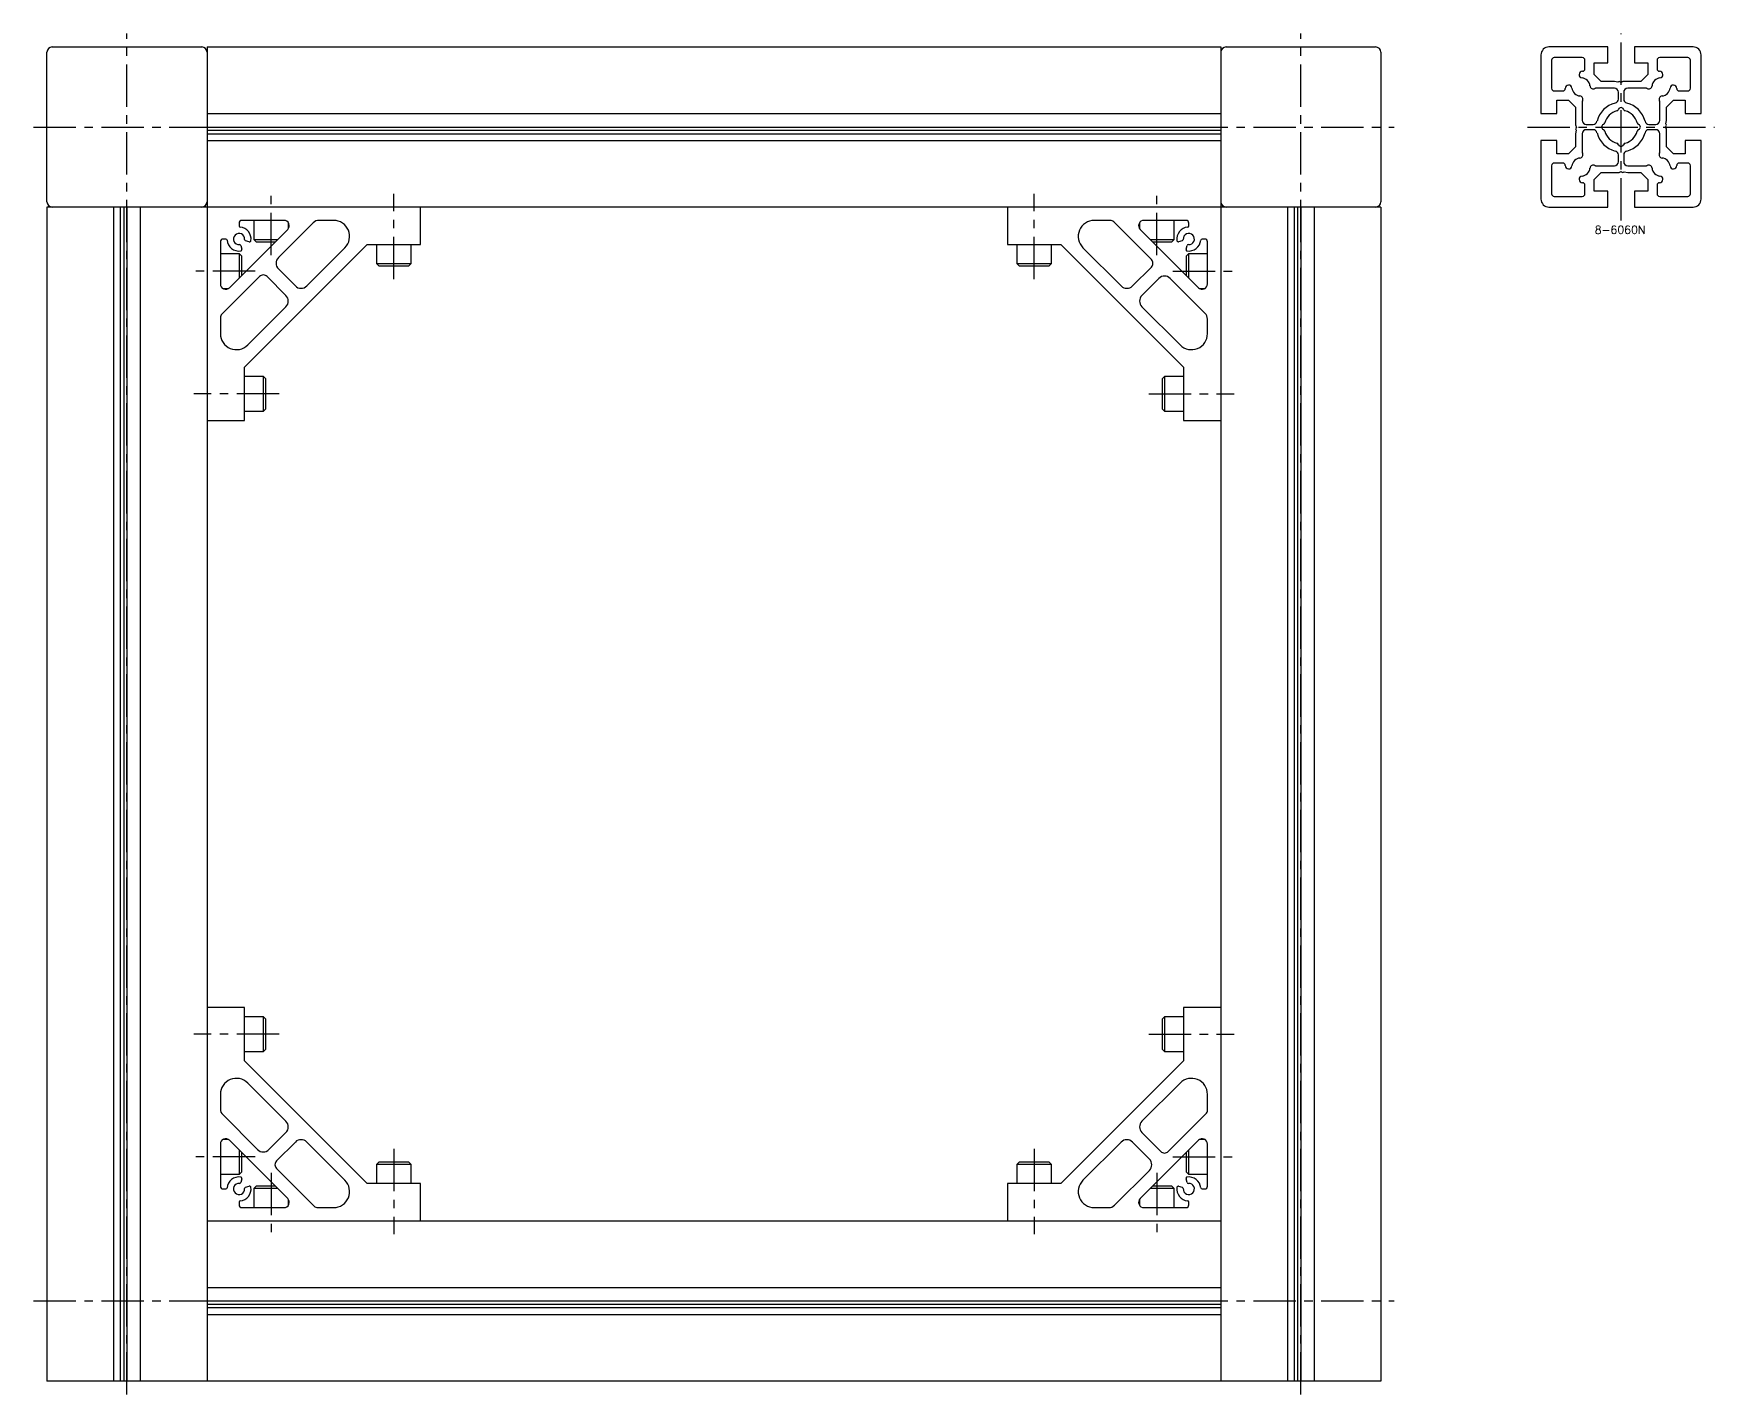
# Model space of a CAD drawing. Extents: x -8 to 1691, y -8 to 1075.
# Drawn here: x 1061 to 1691, y 5 to 515 of the extents above; entities that cross this region are included whole.
import ezdxf

# ---------------------------------------------------------------- set-up
doc = ezdxf.new("R2010")
doc.units = 0
doc.header["$LTSCALE"] = 0.5
doc.linetypes.add('CENTER', pattern=[50.8, 31.75, -6.35, 6.35, -6.35])
for name, color, linetype in [('MSM_CENTER', 1, 'CENTER'), ('MSM_CONTINUOUS', 7, 'CONTINUOUS'), ('MSM_PART_NUMBER', 7, 'CONTINUOUS')]:
    doc.layers.add(name, color=color, linetype=linetype)
doc.styles.get("Standard").update_dxf_attribs({"font": 'txt.shx', "height": 3, "bigfont": 'bigfont.shx'})

# ---------------------------------------------------------------- blocks, each defined once
blk = doc.blocks.new('*U10')
at = {"layer": 'MSM_PART_NUMBER'}
blk.add_text('8-6060N', height=3, dxfattribs=at).set_placement((1646.13, 439.97))

msp = doc.modelspace()

# ---------------------------------------------------------------- linework, layer by layer
at = {"layer": 'MSM_CENTER'}
for p, q in [((1096, 5), (1096, 515)), ((1536, 5), (1536, 515)), ((1656, 445), (1656, 515)), ((1061, 480), (1571, 480)), ((1621, 480), (1691, 480)), ((1150, 432), (1150, 455)), ((1196, 423), (1196, 455)), ((1436, 423), (1436, 455)), ((1482, 432), (1482, 455)), ((1144, 426), (1121, 426)), ((1488, 426), (1511, 426)), ((1153, 380), (1121, 380)), ((1479, 380), (1511, 380)), ((1153, 140), (1121, 140)), ((1479, 140), (1511, 140)), ((1196, 97), (1196, 65)), ((1436, 97), (1436, 65)), ((1144, 94), (1121, 94)), ((1488, 94), (1511, 94)), ((1150, 88), (1150, 65)), ((1482, 88), (1482, 65)), ((1061, 40), (1571, 40))]:
    msp.add_line(p, q, dxfattribs=at)
at = {"layer": 'MSM_CONTINUOUS'}
for p, q in [((1066, 452), (1066, 508)), ((1068, 510), (1124, 510)), ((1126, 510), (1126, 10)), ((1126, 510), (1506, 510)), ((1506, 510), (1506, 10)), ((1508, 510), (1564, 510)), ((1566, 508), (1566, 452)), ((1626, 507), (1626, 485)), ((1651, 510), (1629, 510)), ((1630, 505), (1630, 494.5)), ((1641.5, 506), (1631, 506)), ((1642.5, 501.87), (1642.5, 505)), ((1651, 504), (1651, 510)), ((1683, 510), (1661, 510)), ((1661, 510), (1661, 504)), ((1669.5, 505), (1669.5, 501.87)), ((1681, 506), (1670.5, 506)), ((1682, 494.5), (1682, 505)), ((1686, 485), (1686, 507)), ((1646, 499.62), (1646, 504)), ((1646, 504), (1651, 504)), ((1648.62, 497), (1646, 499.62)), ((1661, 504), (1666, 504)), ((1666, 499.62), (1663.38, 497)), ((1666, 504), (1666, 499.62)), ((1631, 493.5), (1634.13, 493.5)), ((1653.5, 494.5), (1646.45, 494.5)), ((1653.5, 497), (1648.62, 497)), ((1654.78, 496.75), (1653.5, 497)), ((1655.1, 496.93), (1654.78, 496.75)), ((1655, 490.46), (1655, 493)), ((1656, 496.7), (1655.6, 496.93)), ((1656.4, 496.93), (1656, 496.7)), ((1663.38, 497), (1656.65, 497)), ((1657, 493), (1657, 490.46)), ((1665.55, 494.5), (1658.5, 494.5)), ((1677.87, 493.5), (1681, 493.5)), ((1632, 485), (1632, 490)), ((1632, 490), (1636.38, 490)), ((1636.38, 490), (1639, 487.38)), ((1639, 487.38), (1639, 480.65)), ((1641.5, 489.55), (1641.5, 482.5)), ((1670.5, 482.5), (1670.5, 489.55)), ((1673, 487.38), (1675.62, 490)), ((1673, 482.5), (1673, 487.38)), ((1675.62, 490), (1680, 490)), ((1680, 490), (1680, 485)), ((1126, 485), (1506, 485)), ((1126, 480), (1506, 480)), ((1626, 485), (1632, 485)), ((1639.07, 480.4), (1639.3, 480)), ((1639.3, 480), (1639.07, 479.6)), ((1639.07, 479.1), (1639.25, 478.78)), ((1643, 481), (1645.54, 481)), ((1645.54, 479), (1643, 479)), ((1666.46, 481), (1669, 481)), ((1669, 479), (1666.46, 479)), ((1672.7, 480), (1672.93, 480.4)), ((1672.93, 479.6), (1672.7, 480)), ((1672.75, 481.22), (1673, 482.5)), ((1672.93, 480.9), (1672.75, 481.22)), ((1673, 472.62), (1673, 479.35)), ((1680, 485), (1686, 485)), ((1126, 478.78), (1506, 478.78)), ((1126, 477.5), (1506, 477.5)), ((1126, 475), (1506, 475)), ((1632, 475), (1626, 475)), ((1626, 475), (1626, 453)), ((1632, 470), (1632, 475)), ((1639, 472.62), (1636.38, 470)), ((1639.25, 478.78), (1639, 477.5)), ((1639, 477.5), (1639, 472.62)), ((1641.5, 477.5), (1641.5, 470.45)), ((1670.5, 470.45), (1670.5, 477.5)), ((1675.62, 470), (1673, 472.62)), ((1686, 475), (1680, 475)), ((1680, 475), (1680, 470)), ((1686, 453), (1686, 475)), ((1634.13, 466.5), (1631, 466.5)), ((1636.38, 470), (1632, 470)), ((1655, 467), (1655, 469.54)), ((1657, 469.54), (1657, 467)), ((1680, 470), (1675.62, 470)), ((1681, 466.5), (1677.87, 466.5)), ((1630, 465.5), (1630, 455)), ((1646, 460.38), (1648.62, 463)), ((1646, 456), (1646, 460.38)), ((1646.45, 465.5), (1653.5, 465.5)), ((1648.62, 463), (1655.35, 463)), ((1655.6, 463.07), (1656, 463.3)), ((1656, 463.3), (1656.4, 463.07)), ((1656.9, 463.07), (1657.22, 463.25)), ((1657.22, 463.25), (1658.5, 463)), ((1658.5, 465.5), (1665.55, 465.5)), ((1658.5, 463), (1663.38, 463)), ((1663.38, 463), (1666, 460.38)), ((1666, 460.38), (1666, 456)), ((1682, 455), (1682, 465.5)), ((1631, 454), (1641.5, 454)), ((1642.5, 455), (1642.5, 458.13)), ((1651, 456), (1646, 456)), ((1651, 450), (1651, 456)), ((1666, 456), (1661, 456)), ((1661, 456), (1661, 450)), ((1669.5, 458.13), (1669.5, 455)), ((1670.5, 454), (1681, 454)), ((1566, 450), (1066, 450)), ((1066, 450), (1066, 10)), ((1091, 450), (1091, 10)), ((1093.5, 450), (1093.5, 10)), ((1094.78, 450), (1094.78, 10)), ((1096, 450), (1096, 10)), ((1101, 450), (1101, 10)), ((1206, 436), (1206, 450)), ((1426, 450), (1426, 436)), ((1531, 450), (1531, 10)), ((1533.5, 450), (1533.5, 10)), ((1534.78, 450), (1534.78, 10)), ((1536, 450), (1536, 10)), ((1541, 450), (1541, 10)), ((1566, 450), (1566, 10)), ((1629, 450), (1651, 450)), ((1661, 450), (1683, 450)), ((1134.41, 419.76), (1156.24, 441.59)), ((1138, 444), (1138, 442.97)), ((1154.82, 445), (1139, 445)), ((1143.5, 445), (1143.5, 437.87)), ((1165.84, 444.12), (1152.75, 431.03)), ((1156.5, 441.91), (1156.5, 444.09)), ((1173.45, 445), (1167.96, 445)), ((1464.45, 445), (1458.55, 445)), ((1479.96, 430.32), (1465.86, 444.41)), ((1475.5, 444.09), (1475.5, 441.91)), ((1475.76, 441.59), (1497.59, 419.76)), ((1493, 445), (1477.18, 445)), ((1488.5, 437.87), (1488.5, 445)), ((1494, 442.97), (1494, 444)), ((1131, 437), (1131, 421.18)), ((1133.03, 438), (1132, 438)), ((1138.66, 435.54), (1139.03, 434.17)), ((1140, 389.99), (1186.01, 436)), ((1141.83, 436.97), (1140.46, 437.34)), ((1143.5, 437.87), (1144.37, 437)), ((1143.5, 437.87), (1152.52, 437.87)), ((1144.37, 437), (1151.65, 437)), ((1163.36, 420.42), (1177.69, 434.76)), ((1186.01, 436), (1206, 436)), ((1189.5, 436), (1189.5, 428.87)), ((1202.5, 428.87), (1202.5, 436)), ((1426, 436), (1445.99, 436)), ((1429.5, 436), (1429.5, 428.87)), ((1442.5, 428.87), (1442.5, 436)), ((1445.99, 436), (1492, 389.99)), ((1454.31, 434.76), (1468.64, 420.42)), ((1479.48, 437.87), (1488.5, 437.87)), ((1480.35, 437), (1487.63, 437)), ((1487.63, 437), (1488.5, 437.87)), ((1491.54, 437.34), (1490.17, 436.97)), ((1492.97, 434.17), (1493.34, 435.54)), ((1500, 438), (1498.97, 438)), ((1501, 421.18), (1501, 437)), ((1138.13, 432.5), (1131, 432.5)), ((1139, 431.63), (1138.13, 432.5)), ((1138.13, 423.48), (1138.13, 432.5)), ((1139, 424.35), (1139, 431.63)), ((1189.5, 428.87), (1190.37, 428)), ((1189.5, 428.87), (1202.5, 428.87)), ((1201.63, 428), (1202.5, 428.87)), ((1429.5, 428.87), (1430.37, 428)), ((1429.5, 428.87), (1442.5, 428.87)), ((1441.63, 428), (1442.5, 428.87)), ((1493.87, 432.5), (1493, 431.63)), ((1493, 431.63), (1493, 424.35)), ((1501, 432.5), (1493.87, 432.5)), ((1493.87, 432.5), (1493.87, 423.48)), ((1145.68, 423.96), (1131.59, 409.86)), ((1155.58, 416.89), (1148.51, 423.96)), ((1152.75, 426.79), (1159.11, 420.42)), ((1190.37, 428), (1201.63, 428)), ((1430.37, 428), (1441.63, 428)), ((1472.89, 420.42), (1479.96, 427.49)), ((1482.79, 423.25), (1476.42, 416.89)), ((1500.12, 410.16), (1487.03, 423.25)), ((1131.91, 419.5), (1134.09, 419.5)), ((1497.91, 419.5), (1500.09, 419.5)), ((1141.24, 398.31), (1155.58, 412.64)), ((1476.42, 412.64), (1490.76, 398.31)), ((1131, 408.45), (1131, 402.55)), ((1501, 402.55), (1501, 408.04)), ((1140, 370), (1140, 389.99)), ((1147.13, 386.5), (1140, 386.5)), ((1148, 385.63), (1147.13, 386.5)), ((1147.13, 373.5), (1147.13, 386.5)), ((1148, 374.37), (1148, 385.63)), ((1484.87, 386.5), (1484, 385.63)), ((1484, 385.63), (1484, 374.37)), ((1492, 386.5), (1484.87, 386.5)), ((1484.87, 386.5), (1484.87, 373.5)), ((1492, 389.99), (1492, 370)), ((1140, 373.5), (1147.13, 373.5)), ((1147.13, 373.5), (1148, 374.37)), ((1484, 374.37), (1484.87, 373.5)), ((1484.87, 373.5), (1492, 373.5)), ((1126, 370), (1140, 370)), ((1492, 370), (1506, 370)), ((1140, 150), (1126, 150)), ((1140, 130.01), (1140, 150)), ((1147.13, 146.5), (1140, 146.5)), ((1148, 145.63), (1147.13, 146.5)), ((1147.13, 133.5), (1147.13, 146.5)), ((1148, 134.37), (1148, 145.63)), ((1484.87, 146.5), (1484, 145.63)), ((1484, 145.63), (1484, 134.37)), ((1492, 146.5), (1484.87, 146.5)), ((1484.87, 146.5), (1484.87, 133.5)), ((1506, 150), (1492, 150)), ((1492, 150), (1492, 130.01)), ((1140, 133.5), (1147.13, 133.5)), ((1147.13, 133.5), (1148, 134.37)), ((1484, 134.37), (1484.87, 133.5)), ((1484.87, 133.5), (1492, 133.5)), ((1186.01, 84), (1140, 130.01)), ((1492, 130.01), (1445.99, 84)), ((1155.58, 107.36), (1141.24, 121.69)), ((1490.76, 121.69), (1476.42, 107.36)), ((1131, 117.45), (1131, 111.96)), ((1501, 111.55), (1501, 117.45)), ((1131.88, 109.84), (1144.97, 96.75)), ((1486.32, 96.04), (1500.41, 110.14)), ((1149.21, 96.75), (1155.58, 103.11)), ((1476.42, 103.11), (1483.49, 96.04)), ((1131, 98.82), (1131, 83)), ((1134.09, 100.5), (1131.91, 100.5)), ((1156.24, 78.41), (1134.41, 100.24)), ((1138.13, 87.5), (1138.13, 96.52)), ((1139, 88.37), (1139, 95.65)), ((1159.11, 99.58), (1152.04, 92.51)), ((1177.69, 85.24), (1163.36, 99.58)), ((1468.64, 99.58), (1454.31, 85.24)), ((1479.25, 93.21), (1472.89, 99.58)), ((1497.59, 100.24), (1475.76, 78.41)), ((1493, 95.65), (1493, 88.37)), ((1493.87, 96.52), (1493.87, 87.5)), ((1500.09, 100.5), (1497.91, 100.5)), ((1501, 83), (1501, 98.82)), ((1138.13, 87.5), (1139, 88.37)), ((1152.04, 89.68), (1166.14, 75.59)), ((1190.37, 92), (1189.5, 91.13)), ((1189.5, 91.13), (1189.5, 84)), ((1202.5, 91.13), (1189.5, 91.13)), ((1201.63, 92), (1190.37, 92)), ((1202.5, 91.13), (1201.63, 92)), ((1202.5, 84), (1202.5, 91.13)), ((1430.37, 92), (1429.5, 91.13)), ((1429.5, 91.13), (1429.5, 84)), ((1442.5, 91.13), (1429.5, 91.13)), ((1441.63, 92), (1430.37, 92)), ((1442.5, 91.13), (1441.63, 92)), ((1442.5, 84), (1442.5, 91.13)), ((1466.16, 75.88), (1479.25, 88.97)), ((1493, 88.37), (1493.87, 87.5)), ((1131, 87.5), (1138.13, 87.5)), ((1132, 82), (1133.03, 82)), ((1139.03, 85.83), (1138.66, 84.46)), ((1140.46, 82.66), (1141.83, 83.03)), ((1144.37, 83), (1143.5, 82.13)), ((1143.5, 82.13), (1143.5, 75)), ((1152.52, 82.13), (1143.5, 82.13)), ((1151.65, 83), (1144.37, 83)), ((1206, 84), (1186.01, 84)), ((1206, 70), (1206, 84)), ((1426, 84), (1426, 70)), ((1445.99, 84), (1426, 84)), ((1488.5, 82.13), (1479.48, 82.13)), ((1487.63, 83), (1480.35, 83)), ((1488.5, 82.13), (1487.63, 83)), ((1488.5, 75), (1488.5, 82.13)), ((1490.17, 83.03), (1491.54, 82.66)), ((1493.34, 84.46), (1492.97, 85.83)), ((1493.87, 87.5), (1501, 87.5)), ((1498.97, 82), (1500, 82)), ((1138, 77.03), (1138, 76)), ((1156.5, 75.91), (1156.5, 78.09)), ((1475.5, 78.09), (1475.5, 75.91)), ((1494, 76), (1494, 77.03)), ((1126, 70), (1506, 70)), ((1139, 75), (1154.82, 75)), ((1167.55, 75), (1173.45, 75)), ((1458.55, 75), (1464.04, 75)), ((1477.18, 75), (1493, 75)), ((1126, 45), (1506, 45)), ((1126, 40), (1506, 40)), ((1126, 38.78), (1506, 38.78)), ((1126, 37.5), (1506, 37.5)), ((1126, 35), (1506, 35)), ((1566, 10), (1066, 10))]:
    msp.add_line(p, q, dxfattribs=at)
for centre, radius, start, end in [((1068, 508), 2, 90, 180), ((1124, 508), 2, 0, 90), ((1508, 508), 2, 90, 180), ((1564, 508), 2, 0, 90), ((1629, 507), 3, 90, 180), ((1631, 505), 1, 90, 180), ((1641.5, 505), 1, 0, 90), ((1670.5, 505), 1, 90, 180), ((1681, 505), 1, 0, 90), ((1683, 507), 3, 0, 90), ((1641.54, 499.62), 1.25, 91.01865, 263.34748), ((1641, 495), 3.4, 6.65252, 83.34748), ((1641.5, 501.87), 1, 271.01865, 0), ((1671, 495), 3.4, 96.65252, 173.34748), ((1670.5, 501.87), 1, 180, 268.98135), ((1670.46, 499.62), 1.25, 276.65252, 88.98135), ((1631, 494.5), 1, 180, 270), ((1634.13, 494.5), 1, 270, 358.98135), ((1636.38, 494.46), 1.25, 6.65252, 178.98135), ((1641, 495), 3.4, 186.65252, 263.34748), ((1640.46, 490.38), 1.25, 331.64236, 83.34748), ((1645.62, 495.54), 1.25, 186.65252, 298.35764), ((1646.45, 494), 0.5, 90, 118.35764), ((1653.5, 493), 1.5, 0, 90), ((1655.35, 496.5), 0.5, 60, 120), ((1656.65, 496.5), 0.5, 90, 120), ((1658.5, 493), 1.5, 90, 180), ((1665.55, 494), 0.5, 61.64237, 90), ((1666.38, 495.54), 1.25, 241.64236, 353.34748), ((1671.54, 490.38), 1.25, 96.65252, 208.35763), ((1671, 495), 3.4, 276.65252, 353.34748), ((1675.62, 494.46), 1.25, 1.01865, 173.34749), ((1677.87, 494.5), 1, 181.01865, 270), ((1681, 494.5), 1, 270, 0), ((1642, 489.55), 0.5, 151.64237, 180), ((1656, 480), 9.25, 103.44773, 166.55227), ((1656, 480), 6.25, 104.5844, 165.4156), ((1653.5, 490.46), 1.5, 283.44773, 0), ((1654.19, 486.97), 0.95, 284.5844, 338.39503), ((1656, 486.25), 1, 21.60497, 158.39503), ((1657.81, 486.97), 0.95, 201.60497, 255.4156), ((1658.5, 490.46), 1.5, 180, 256.55227), ((1656, 480), 6.25, 14.5844, 75.4156), ((1656, 480), 9.25, 13.44773, 76.55227), ((1670, 489.55), 0.5, 0, 28.35764), ((1639.5, 480.65), 0.5, 180, 210), ((1639.5, 479.35), 0.5, 150, 210), ((1643, 482.5), 1.5, 180, 270), ((1643, 477.5), 1.5, 90, 180), ((1645.54, 482.5), 1.5, 270, 346.55227), ((1645.54, 477.5), 1.5, 13.44773, 90), ((1649.75, 480), 1, 111.60497, 248.39503), ((1649.03, 481.81), 0.95, 291.60497, 345.4156), ((1649.03, 478.19), 0.95, 14.5844, 68.39503), ((1662.97, 481.81), 0.95, 194.5844, 248.39503), ((1662.97, 478.19), 0.95, 111.60497, 165.4156), ((1662.25, 480), 1, 291.60497, 68.39503), ((1666.46, 482.5), 1.5, 193.44773, 270), ((1666.46, 477.5), 1.5, 90, 166.55227), ((1669, 482.5), 1.5, 270, 0), ((1669, 477.5), 1.5, 0, 90), ((1672.5, 480.65), 0.5, 330, 30), ((1672.5, 479.35), 0.5, 0, 30), ((1656, 480), 9.25, 193.44773, 256.55227), ((1656, 480), 6.25, 194.5844, 255.4156), ((1654.19, 473.03), 0.95, 21.60497, 75.4156), ((1656, 473.75), 1, 201.60497, 338.39503), ((1657.81, 473.03), 0.95, 104.5844, 158.39503), ((1656, 480), 6.25, 284.5844, 345.4156), ((1656, 480), 9.25, 283.44773, 346.55227), ((1631, 465.5), 1, 90, 180), ((1634.13, 465.5), 1, 1.01865, 90), ((1641, 465), 3.4, 96.65252, 173.34748), ((1640.46, 469.62), 1.25, 276.65252, 28.35764), ((1642, 470.45), 0.5, 180, 208.35763), ((1653.5, 467), 1.5, 270, 0), ((1653.5, 469.54), 1.5, 0, 76.55227), ((1658.5, 469.54), 1.5, 103.44773, 180), ((1658.5, 467), 1.5, 180, 270), ((1671.54, 469.62), 1.25, 151.64236, 263.34748), ((1670, 470.45), 0.5, 331.64237, 0), ((1671, 465), 3.4, 6.65252, 83.34748), ((1677.87, 465.5), 1, 90, 178.98135), ((1681, 465.5), 1, 0, 90), ((1636.38, 465.54), 1.25, 181.01865, 353.34749), ((1641.54, 460.38), 1.25, 96.65252, 268.98135), ((1641, 465), 3.4, 276.65252, 353.34748), ((1645.62, 464.46), 1.25, 61.64236, 173.34748), ((1646.45, 466), 0.5, 241.64237, 270), ((1655.35, 463.5), 0.5, 270, 300), ((1656.65, 463.5), 0.5, 240, 300), ((1665.55, 466), 0.5, 270, 298.35764), ((1666.38, 464.46), 1.25, 6.65252, 118.35763), ((1671, 465), 3.4, 186.65252, 263.34748), ((1670.46, 460.38), 1.25, 271.01865, 83.34749), ((1675.62, 465.54), 1.25, 186.65252, 358.98135), ((1631, 455), 1, 180, 270), ((1641.5, 455), 1, 270, 0), ((1641.5, 458.13), 1, 0, 88.98135), ((1670.5, 458.13), 1, 91.01865, 180), ((1670.5, 455), 1, 180, 270), ((1681, 455), 1, 270, 0), ((1068, 452), 2, 180, 270), ((1124, 452), 2, 270, 0), ((1508, 452), 2, 180, 270), ((1564, 452), 2, 270, 0), ((1629, 453), 3, 180, 270), ((1683, 453), 3, 270, 0), ((1139, 444), 1, 90, 180), ((1138.5, 442.97), 0.5, 180, 264.2608), ((1138, 438), 4.5, 352.18101, 84.26083), ((1154.82, 443), 2, 315, 90), ((1167.96, 442), 3, 90, 135), ((1173.45, 439), 6, 315, 90), ((1458.55, 439), 6, 90, 225), ((1464.45, 443), 2, 45, 90), ((1477.18, 443), 2, 90, 225), ((1494, 438), 4.5, 95.73917, 187.8202), ((1493, 444), 1, 0, 90), ((1493.5, 442.97), 0.5, 275.73917, 0), ((1132, 437), 1, 90, 180), ((1133.03, 437.5), 0.5, 5.73917, 90), ((1138, 438), 4.5, 185.73917, 277.8202), ((1138, 438), 2.1, 356.08695, 273.91305), ((1138.18, 435.41), 0.5, 15.00168, 93.91305), ((1140.59, 437.82), 0.5, 176.08693, 255.00168), ((1141.96, 437.46), 0.5, 255.00168, 352.18101), ((1490.04, 437.46), 0.5, 187.82023, 285.00168), ((1491.41, 437.82), 0.5, 285.00168, 3.91305), ((1494, 438), 2.1, 266.08695, 183.91305), ((1493.82, 435.41), 0.5, 86.08693, 165.00168), ((1494, 438), 4.5, 262.18101, 354.26083), ((1498.97, 437.5), 0.5, 90, 174.2608), ((1500, 437), 1, 0, 90), ((1138.54, 434.04), 0.5, 277.82023, 15.00168), ((1154.87, 428.91), 3, 135, 224.99972), ((1478.54, 428.91), 2, 314.99972, 45), ((1493.46, 434.04), 0.5, 165.00168, 262.18101), ((1147.09, 422.54), 2, 44.99972, 135), ((1484.91, 421.13), 3, 45, 134.99972), ((1133, 421.18), 2, 180, 315), ((1153.46, 414.76), 3, 315, 44.99972), ((1161.24, 422.54), 3, 224.99972, 315), ((1470.76, 422.54), 3, 225, 314.99972), ((1478.54, 414.76), 3, 134.99972, 225), ((1499, 421.18), 2, 225, 0), ((1133, 408.45), 2, 135, 180), ((1498, 408.04), 3, 0, 45), ((1137, 402.55), 6, 180, 315), ((1495, 402.55), 6, 225, 0), ((1137, 117.45), 6, 45, 180), ((1495, 117.45), 6, 360, 135), ((1134, 111.96), 3, 180, 225), ((1153.46, 105.24), 3, 314.99972, 45), ((1478.54, 105.24), 3, 135, 224.99972), ((1499, 111.55), 2, 315, 0), ((1133, 98.82), 2, 45, 180), ((1499, 98.82), 2, 0, 135), ((1147.09, 98.87), 3, 225, 314.99972), ((1161.24, 97.46), 3, 45, 134.99972), ((1470.76, 97.46), 3, 44.99972, 135), ((1484.91, 97.46), 2, 224.99972, 315), ((1153.46, 91.09), 2, 134.99972, 225), ((1477.13, 91.09), 3, 315, 44.99972), ((1132, 83), 1, 180, 270), ((1133.03, 82.5), 0.5, 270, 354.2608), ((1138, 82), 4.5, 82.18101, 174.26083), ((1138, 82), 2.1, 86.08695, 3.91305), ((1138.18, 84.59), 0.5, 266.08693, 345.00168), ((1138, 82), 4.5, 275.73917, 7.8202), ((1138.54, 85.96), 0.5, 345.00168, 82.18101), ((1140.59, 82.18), 0.5, 105.00168, 183.91305), ((1141.96, 82.54), 0.5, 7.82023, 105.00168), ((1173.45, 81), 6, 270, 45), ((1458.55, 81), 6, 135, 270), ((1494, 82), 4.5, 172.18101, 264.26083), ((1490.04, 82.54), 0.5, 75.00168, 172.18101), ((1491.41, 82.18), 0.5, 356.08693, 75.00168), ((1494, 82), 2.1, 176.08695, 93.91305), ((1493.46, 85.96), 0.5, 97.82023, 195.00168), ((1493.82, 84.59), 0.5, 195.00168, 273.91305), ((1494, 82), 4.5, 5.73917, 97.8202), ((1498.97, 82.5), 0.5, 185.73917, 270), ((1500, 83), 1, 270, 0), ((1138.5, 77.03), 0.5, 95.73917, 180), ((1139, 76), 1, 180, 270), ((1154.82, 77), 2, 270, 45), ((1464.04, 78), 3, 270, 315), ((1477.18, 77), 2, 135, 270), ((1493, 76), 1, 270, 0), ((1493.5, 77.03), 0.5, 0, 84.2608), ((1167.55, 77), 2, 225, 270)]:
    msp.add_arc(centre, radius, start, end, dxfattribs=at)

# ---------------------------------------------------------------- block references
msp.add_blockref('*U10', (0, 0), dxfattribs=at)

doc.saveas('drawing.dxf')
